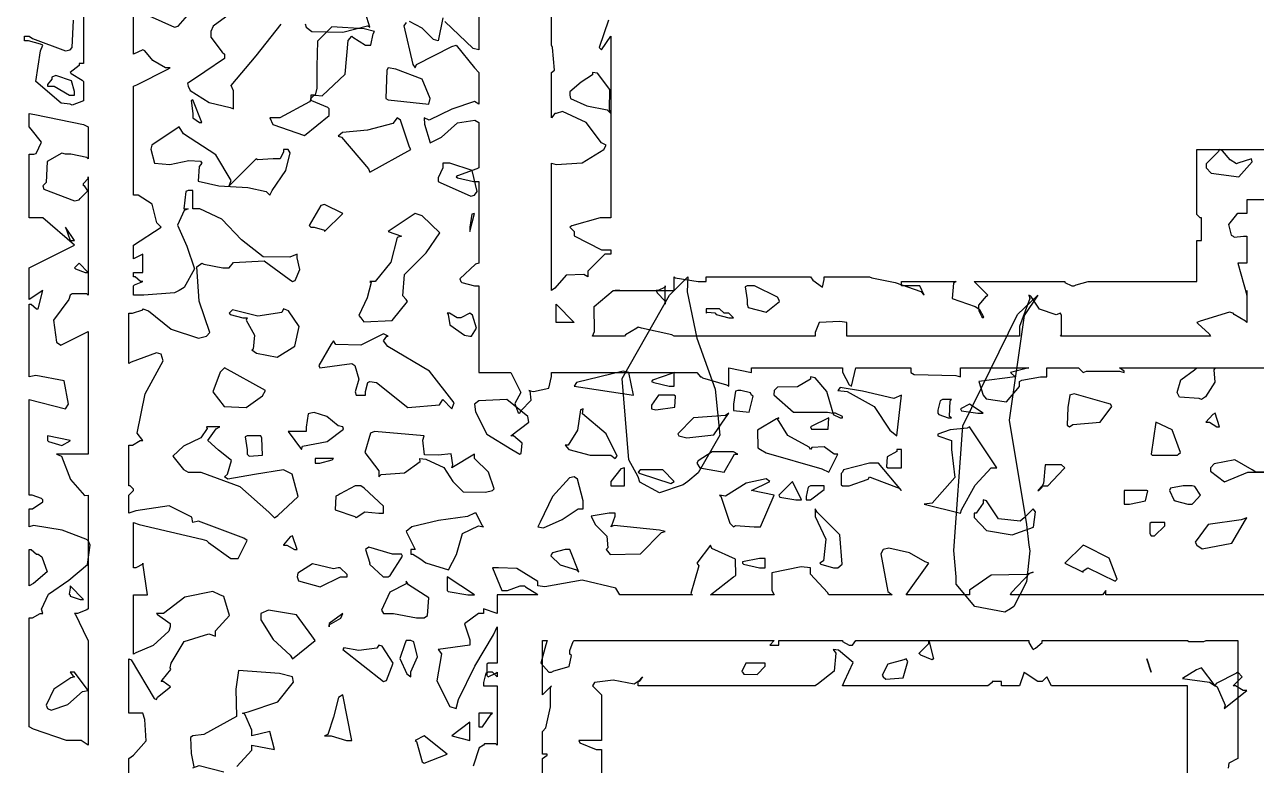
# Model space of a CAD drawing. Extents: x 103 to 248, y 22 to 332.
# Drawn here: x 165.31 to 174.88, y 210.8 to 216.55 of the extents above; entities that cross this region are included whole.
import ezdxf

# ---------------------------------------------------------------- set-up
doc = ezdxf.new("R2010")
doc.units = 0
doc.header["$MEASUREMENT"] = 0

msp = doc.modelspace()

# ---------------------------------------------------------------- linework, layer by layer
at = {"color": 7}
for points in [[(165.77, 216.994), (165.77, 216.253), (165.77, 216.253), (165.735, 216.253), (165.735, 216.253), (165.735, 216.236), (165.665, 216.183), (165.665, 216.183), (165.673, 216.174), (165.76, 216.122), (165.77, 216.112), (165.77, 215.97), (165.77, 215.962), (165.681, 215.928), (165.665, 215.936), (165.595, 215.943), (165.399, 216.112), (165.435, 216.349), (165.453, 216.393), (165.435, 216.403), (165.343, 216.429), (165.312, 216.429), (165.312, 216.465), (165.347, 216.465), (165.347, 216.465), (165.373, 216.447), (165.629, 216.35), (165.665, 216.359), (165.681, 216.377), (165.691, 216.589)], [(166.122, 210.572), (166.122, 210.855), (166.157, 210.882), (166.255, 210.993), (166.245, 211.158), (166.229, 211.208), (166.201, 211.208), (166.142, 211.208), (166.122, 211.208), (166.122, 211.631), (166.14, 211.623), (166.317, 211.323), (166.335, 211.314), (166.343, 211.332), (166.445, 211.412), (166.388, 211.454), (166.371, 211.454), (166.379, 211.464), (166.446, 211.548), (166.441, 211.56), (166.449, 211.596), (166.55, 211.764), (166.741, 211.825), (166.794, 211.807), (166.794, 211.847), (166.904, 211.967), (166.858, 212.113), (166.828, 212.126), (166.774, 212.152), (166.555, 212.108), (166.39, 211.983), (166.335, 211.983), (166.343, 211.975), (166.441, 211.904), (166.441, 211.879), (166.431, 211.844), (166.311, 211.734), (166.175, 211.676), (166.158, 211.667), (166.158, 212.126), (166.184, 212.126), (166.244, 212.126), (166.265, 212.126), (166.229, 212.372), (166.229, 212.364), (166.175, 212.336), (166.158, 212.336), (166.158, 212.689), (166.202, 212.673), (166.688, 212.558), (166.723, 212.549), (166.74, 212.532), (166.912, 212.408), (166.97, 212.408), (167.04, 212.549), (167.013, 212.567), (166.661, 212.699), (166.617, 212.689), (166.609, 212.729), (166.435, 212.819), (166.175, 212.779), (166.122, 212.761), (166.122, 212.901), (166.122, 212.901), (166.158, 212.937), (166.158, 212.937), (166.158, 212.947), (166.131, 212.972), (166.122, 212.972), (166.122, 213.29), (166.149, 213.29), (166.208, 213.324), (166.229, 213.324), (166.186, 213.381), (166.247, 213.687), (166.387, 213.943), (166.371, 213.996), (166.335, 214.005), (166.14, 213.934), (166.122, 213.924), (166.122, 214.313), (166.149, 214.313), (166.229, 214.34), (166.229, 214.348), (166.273, 214.331), (166.449, 214.19), (166.663, 214.12), (166.723, 214.136), (166.75, 214.164), (166.666, 214.406), (166.649, 214.672), (166.688, 214.701), (166.704, 214.693), (166.85, 214.665), (166.9, 214.665), (166.934, 214.707), (167.173, 214.719), (167.366, 214.577), (167.393, 214.559), (167.412, 214.566), (167.45, 214.653), (167.429, 214.743), (167.429, 214.771), (167.37, 214.749), (167.163, 214.752), (166.996, 214.882), (166.842, 215.044), (166.672, 215.124), (166.617, 215.124), (166.617, 215.265), (166.581, 215.265), (166.563, 215.259), (166.547, 215.124), (166.547, 215.124), (166.547, 215.124), (166.572, 215.124), (166.581, 215.124), (166.552, 215.11), (166.5, 214.996), (166.572, 214.834), (166.631, 214.658), (166.551, 214.514), (166.511, 214.489), (166.475, 214.472), (166.237, 214.453), (166.158, 214.453), (166.158, 214.525), (166.166, 214.534), (166.229, 214.559), (166.229, 214.559), (166.211, 214.559), (166.171, 214.595), (166.158, 214.595), (166.158, 214.629), (166.175, 214.629), (166.229, 214.629), (166.229, 214.629), (166.229, 214.771), (166.158, 214.735), (166.158, 214.842), (166.371, 214.982), (166.339, 215.014), (166.303, 215.16), (166.194, 215.23), (166.158, 215.23), (166.158, 216.076), (166.184, 216.086), (166.423, 216.209), (166.441, 216.217), (166.406, 216.217), (166.307, 216.275), (166.245, 216.35), (166.229, 216.359), (166.158, 216.323), (166.158, 216.676), (166.475, 216.535), (166.503, 216.541), (166.577, 216.624)], [(166.901, 216.632), (166.777, 216.541), (166.758, 216.499), (166.758, 216.455), (166.846, 216.341), (166.864, 216.323), (166.864, 216.323), (166.864, 216.29), (166.71, 216.187), (166.576, 216.096), (166.581, 216.076), (166.598, 216.042), (166.744, 215.95), (166.907, 215.91), (166.934, 215.9), (166.934, 216.04), (166.916, 216.082), (167.11, 216.311), (167.305, 216.556)], [(167.489, 216.56), (167.499, 216.535), (167.543, 216.501), (167.784, 216.495), (167.974, 216.545), (167.992, 216.535), (167.958, 216.642)], [(168.84, 216.712), (168.84, 216.359), (168.796, 216.368), (168.574, 216.579)], [(169.845, 216.589), (169.774, 216.377), (169.792, 216.359), (169.863, 216.465), (169.863, 215.054), (169.782, 215.054), (169.562, 214.992), (169.546, 214.982), (169.58, 214.948), (169.58, 214.913), (169.791, 214.806), (169.863, 214.806), (169.863, 214.771), (169.818, 214.771), (169.686, 214.639), (169.686, 214.595), (169.653, 214.614), (169.518, 214.609), (169.43, 214.507), (169.404, 214.489), (169.404, 215.477), (169.438, 215.469), (169.642, 215.481), (169.809, 215.583), (169.827, 215.617), (169.791, 215.635), (169.672, 215.795), (169.488, 215.879), (169.44, 215.864), (169.43, 215.864), (169.404, 215.83), (169.404, 215.83), (169.404, 216.183), (169.427, 216.199), (169.412, 216.377), (169.404, 216.393), (169.404, 216.712)], [(168.275, 216.57), (168.257, 216.543), (168.327, 216.245), (168.345, 216.217), (168.354, 216.245), (168.628, 216.385), (168.664, 216.393), (168.804, 216.217), (168.84, 216.183), (168.84, 215.936), (168.804, 215.956), (168.628, 215.896), (168.454, 215.813), (168.415, 215.83), (168.418, 215.781), (168.461, 215.635), (168.548, 215.68), (168.673, 215.791), (168.808, 215.812), (168.84, 215.794), (168.84, 215.441), (168.822, 215.433), (168.672, 215.38), (168.664, 215.371), (168.672, 215.363), (168.797, 215.335), (168.84, 215.335), (168.84, 214.701), (168.812, 214.693), (168.691, 214.581), (168.698, 214.559), (168.706, 214.551), (168.806, 214.525), (168.84, 214.525), (168.84, 213.854), (169.087, 213.854), (169.157, 213.713), (169.164, 213.698), (169.117, 213.613), (169.143, 213.541), (169.157, 213.537), (169.165, 213.555), (169.245, 213.639), (169.237, 213.71), (169.227, 213.713), (169.263, 213.706), (169.382, 213.731), (169.404, 213.823), (169.404, 213.854), (170.532, 213.854), (170.532, 213.854), (170.559, 213.819), (170.568, 213.819), (170.576, 213.811), (170.762, 213.757), (170.78, 213.747), (170.78, 213.89), (170.957, 213.854), (170.957, 213.854), (170.957, 213.89), (170.957, 213.89), (171.662, 213.89), (171.662, 213.855), (171.715, 213.757), (171.733, 213.747), (171.767, 213.89), (172.192, 213.89), (172.192, 213.854), (172.218, 213.837), (172.543, 213.829), (172.579, 213.819), (172.579, 213.89), (173.108, 213.89), (172.967, 213.854), (173.002, 213.819), (172.721, 213.783), (172.755, 213.677), (172.777, 213.648), (172.936, 213.625), (173.038, 213.745), (173.038, 213.783), (173.054, 213.793), (173.2, 213.819), (173.25, 213.819), (173.25, 213.89), (173.496, 213.89), (173.531, 213.854), (173.557, 213.863), (173.813, 213.863), (173.849, 213.854), (173.849, 213.863), (173.813, 213.89), (173.813, 213.89), (175.224, 213.89)], [(168.558, 216.606), (168.522, 216.429), (168.486, 216.439), (168.398, 216.527), (168.301, 216.577)], [(176.495, 215.194), (174.801, 215.194), (174.801, 215.088), (174.783, 215.088), (174.731, 215.088), (174.731, 215.088), (174.721, 215.08), (174.66, 215.001), (174.68, 214.918), (174.695, 214.912), (174.704, 214.904), (174.777, 214.912), (174.801, 214.912), (174.801, 214.701), (174.731, 214.701), (174.801, 214.453), (174.801, 214.453), (174.801, 214.489), (174.801, 214.489), (174.801, 214.242), (174.792, 214.252), (174.704, 214.304), (174.695, 214.313), (174.668, 214.322), (174.439, 214.252), (174.413, 214.242), (174.421, 214.234), (174.509, 214.154), (174.519, 214.136), (173.354, 214.136), (173.363, 214.146), (173.363, 214.296), (173.354, 214.313), (173.321, 214.3), (173.191, 214.344), (173.124, 214.445), (173.108, 214.453), (173.116, 214.427), (173.038, 214.209), (173.038, 214.136), (171.697, 214.136), (171.697, 214.242), (171.643, 214.25), (171.48, 214.242), (171.45, 214.164), (171.45, 214.136), (170.356, 214.136), (170.338, 214.146), (170.101, 214.198), (170.075, 214.206), (170.065, 214.198), (169.977, 214.146), (169.969, 214.136), (169.722, 214.136), (169.738, 214.172), (169.734, 214.366), (169.883, 214.489), (169.933, 214.489), (169.933, 214.489), (169.898, 214.489), (169.898, 214.489), (170.356, 214.489), (170.356, 214.595), (170.356, 214.595), (170.364, 214.587), (170.543, 214.559), (170.604, 214.559), (170.604, 214.559), (170.604, 214.595), (170.604, 214.595), (171.414, 214.595), (171.431, 214.571), (171.506, 214.516), (171.52, 214.576), (171.52, 214.595), (171.873, 214.595), (171.89, 214.587), (172.072, 214.551), (172.27, 214.481), (172.296, 214.453), (172.262, 214.525), (172.12, 214.525), (172.12, 214.525), (172.12, 214.559), (172.12, 214.559), (172.544, 214.559), (172.524, 214.547), (172.513, 214.428), (172.693, 214.366), (172.721, 214.348), (172.721, 214.331), (172.745, 214.286), (172.755, 214.277), (172.759, 214.282), (172.729, 214.34), (172.721, 214.348), (172.721, 214.375), (172.781, 214.445), (172.791, 214.453), (172.781, 214.463), (172.693, 214.551), (172.685, 214.559), (173.39, 214.559), (173.39, 214.551), (173.442, 214.525), (173.46, 214.525), (173.477, 214.534), (173.571, 214.559), (173.603, 214.559), (174.413, 214.559), (174.413, 214.878), (174.449, 214.878), (174.449, 215.054), (174.439, 215.054), (174.413, 215.08), (174.413, 215.088), (174.413, 215.583), (175.19, 215.583)], [(175.26, 212.126), (173.707, 212.126), (173.707, 212.16), (173.707, 212.16), (173.681, 212.126), (173.673, 212.126), (172.967, 212.126), (172.975, 212.144), (173.116, 212.294), (173.144, 212.302), (173.09, 212.285), (172.816, 212.28), (172.649, 212.164), (172.649, 212.126), (172.156, 212.126), (172.332, 212.372), (172.304, 212.382), (172.182, 212.452), (172.023, 212.488), (171.979, 212.478), (171.961, 212.444), (172.014, 212.153), (172.049, 212.126), (171.556, 212.126), (171.546, 212.144), (171.414, 212.288), (171.414, 212.336), (171.341, 212.345), (171.114, 212.298), (171.115, 212.161), (171.133, 212.126), (170.638, 212.126), (170.815, 212.266), (170.833, 212.277), (170.831, 212.404), (170.647, 212.487), (170.638, 212.513), (170.532, 212.372), (170.546, 212.351), (170.514, 212.236), (170.486, 212.138), (170.498, 212.126), (169.933, 212.126), (169.902, 212.179), (169.642, 212.24), (169.35, 212.188), (169.297, 212.196), (169.297, 212.23), (169.134, 212.332), (168.991, 212.336), (168.945, 212.336), (169.017, 212.16), (169.061, 212.16), (169.16, 212.196), (169.193, 212.196), (169.201, 212.188), (169.288, 212.135), (169.297, 212.126), (168.981, 212.126), (168.981, 211.983), (168.874, 212.019), (168.874, 211.983), (168.837, 211.983), (168.728, 211.901), (168.768, 211.778), (168.768, 211.737), (168.522, 211.703), (168.548, 211.668), (168.512, 211.46), (168.613, 211.26), (168.664, 211.244), (168.68, 211.315), (168.808, 211.574), (168.953, 211.817), (168.981, 211.879), (168.981, 211.596), (168.963, 211.596), (168.923, 211.596), (168.91, 211.596), (168.9, 211.588), (168.9, 211.5), (168.91, 211.49), (168.91, 211.49), (168.971, 211.518), (168.981, 211.526), (168.981, 211.49), (168.945, 211.526), (168.91, 211.526), (168.892, 211.518), (168.874, 211.445), (168.874, 211.42), (168.981, 211.42), (168.981, 210.961), (168.971, 210.971), (168.883, 210.971), (168.874, 210.961), (168.841, 210.938), (168.795, 210.798)], [(169.333, 210.22), (169.333, 210.855), (169.333, 210.855), (169.369, 210.882), (169.369, 210.891), (169.333, 210.891), (169.333, 211.067), (169.359, 211.095), (169.395, 211.257), (169.394, 211.404), (169.404, 211.42), (169.333, 211.35), (169.333, 211.773), (169.369, 211.773), (169.359, 211.738), (169.32, 211.596), (169.382, 211.526), (169.404, 211.526), (169.42, 211.536), (169.54, 211.57), (169.557, 211.656), (169.546, 211.667), (169.546, 211.694), (169.57, 211.764), (169.58, 211.773), (170.251, 211.773), (170.251, 211.773), (170.285, 211.773), (170.285, 211.773), (171.133, 211.773), (171.097, 211.737), (171.167, 211.737), (171.167, 211.773), (171.662, 211.773), (171.662, 211.764), (171.715, 211.737), (171.733, 211.737), (171.741, 211.737), (171.767, 211.773), (171.767, 211.773), (173.108, 211.773), (173.108, 211.756), (173.134, 211.712), (173.144, 211.703), (173.16, 211.712), (173.214, 211.758), (173.214, 211.773), (174.342, 211.773), (174.351, 211.764), (174.467, 211.764), (174.485, 211.773), (174.731, 211.773), (174.731, 210.855), (174.661, 210.821), (174.657, 210.782)], [(174.342, 210.432), (174.342, 211.42), (173.284, 211.42), (173.25, 211.49), (173.214, 211.454), (173.178, 211.454), (173.082, 211.518), (173.073, 211.526), (173.038, 211.42), (172.897, 211.42), (172.897, 211.454), (172.825, 211.454), (172.825, 211.446), (172.791, 211.42), (172.791, 211.42), (171.662, 211.42), (171.679, 211.456), (171.745, 211.601), (171.632, 211.697), (171.59, 211.703), (171.611, 211.675), (171.599, 211.534), (171.476, 211.438), (171.45, 211.42), (170.075, 211.42), (170.075, 211.42), (170.075, 211.454), (170.075, 211.454), (170.075, 211.454), (170.109, 211.49), (170.109, 211.49), (170.109, 211.49), (170.083, 211.454), (170.075, 211.454), (170.045, 211.434), (169.883, 211.464), (169.737, 211.446), (169.722, 211.42), (169.792, 211.35), (169.792, 210.997), (169.748, 210.997), (169.616, 210.997), (169.616, 210.997), (169.624, 210.979), (169.75, 210.925), (169.792, 210.925), (169.792, 210.608)], [(166.96, 210.794), (167.076, 210.92), (167.076, 210.961), (167.253, 210.925), (167.217, 211.067), (167.076, 211.031), (167.076, 211.075), (167.022, 211.2), (167.004, 211.208), (167.048, 211.218), (167.277, 211.297), (167.4, 211.45), (167.393, 211.49), (167.291, 211.516), (166.973, 211.539), (166.951, 211.394), (166.956, 211.183), (166.704, 211.042), (166.617, 211.031), (166.599, 211.02), (166.604, 210.896), (166.627, 210.792)], [(166.617, 210.785), (166.668, 210.803), (166.858, 210.754)]]:
    msp.add_lwpolyline(points, dxfattribs=at)
for points in [[(168.028, 216.499), (167.948, 216.522), (167.698, 216.537), (167.586, 216.425), (167.58, 216.228), (167.582, 216.06), (167.569, 216.006), (167.569, 216.006), (167.533, 216.006), (167.533, 216.006), (167.533, 215.97), (167.524, 215.954), (167.293, 215.83), (167.217, 215.83), (167.239, 215.777), (167.485, 215.693), (167.676, 215.849), (167.676, 215.9), (167.666, 215.91), (167.542, 215.962), (167.533, 215.97), (167.533, 215.98), (167.56, 216.006), (167.569, 216.006), (167.622, 216.002), (167.802, 216.17), (167.825, 216.431), (167.852, 216.465), (167.86, 216.457), (167.959, 216.393), (167.992, 216.393), (168.001, 216.393), (168.019, 216.483), (168.028, 216.499)], [(165.699, 216.006), (165.699, 216.034), (165.677, 216.116), (165.553, 216.159), (165.523, 216.147), (165.523, 216.13), (165.489, 216.09), (165.489, 216.076), (165.541, 216.076), (165.66, 216.006), (165.699, 216.006)], [(168.135, 216.217), (168.125, 216.201), (168.117, 215.98), (168.135, 215.97), (168.451, 215.936), (168.46, 215.98), (168.398, 216.13), (168.195, 216.209), (168.135, 216.217)], [(169.722, 216.183), (169.722, 216.165), (169.634, 216.108), (169.546, 216.032), (169.546, 216.006), (169.551, 215.98), (169.677, 215.922), (169.835, 215.892), (169.863, 215.864), (169.853, 215.892), (169.857, 216.05), (169.759, 216.177), (169.722, 216.183)], [(166.617, 215.97), (166.604, 215.965), (166.617, 215.864), (166.617, 215.83), (166.617, 215.83), (166.67, 215.794), (166.688, 215.794), (166.617, 215.97)], [(165.347, 211.949), (165.373, 211.949), (165.432, 211.983), (165.453, 211.983), (165.443, 212.015), (165.497, 212.132), (165.655, 212.241), (165.799, 212.363), (165.822, 212.512), (165.806, 212.549), (165.788, 212.558), (165.603, 212.629), (165.381, 212.664), (165.347, 212.655), (165.347, 212.795), (165.373, 212.795), (165.453, 212.849), (165.453, 212.865), (165.443, 212.875), (165.37, 212.901), (165.347, 212.901), (165.347, 213.643), (165.629, 213.571), (165.652, 213.608), (165.62, 213.789), (165.399, 213.829), (165.347, 213.819), (165.347, 214.383), (165.363, 214.383), (165.403, 214.348), (165.417, 214.348), (165.453, 214.489), (165.347, 214.419), (165.347, 214.665), (165.699, 214.842), (165.453, 215.054), (165.425, 215.054), (165.366, 215.054), (165.347, 215.054), (165.347, 215.547), (165.347, 215.547), (165.383, 215.547), (165.383, 215.547), (165.402, 215.553), (165.443, 215.641), (165.363, 215.742), (165.347, 215.76), (165.347, 215.864), (165.391, 215.856), (165.77, 215.777), (165.806, 215.76), (165.806, 215.511), (165.796, 215.521), (165.67, 215.547), (165.629, 215.547), (165.6, 215.555), (165.487, 215.491), (165.479, 215.328), (165.453, 215.301), (165.461, 215.275), (165.699, 215.186), (165.735, 215.194), (165.743, 215.204), (165.804, 215.262), (165.778, 215.301), (165.77, 215.301), (165.77, 215.319), (165.806, 215.358), (165.806, 215.371), (165.806, 214.629), (165.735, 214.701), (165.699, 214.665), (165.708, 214.657), (165.781, 214.629), (165.806, 214.629), (165.806, 214.453), (165.796, 214.463), (165.681, 214.463), (165.665, 214.453), (165.655, 214.419), (165.535, 214.26), (165.56, 214.088), (165.593, 214.066), (165.806, 214.172), (165.806, 213.218), (165.743, 213.218), (165.604, 213.218), (165.559, 213.218), (165.599, 213.203), (165.668, 213.021), (165.777, 212.897), (165.806, 212.901), (165.806, 212.019), (165.796, 212.011), (165.723, 211.983), (165.699, 211.983), (165.708, 211.975), (165.796, 211.791), (165.806, 211.773), (165.806, 210.961), (165.806, 210.961), (165.752, 210.997), (165.735, 210.997), (165.637, 210.997), (165.381, 211.085), (165.347, 211.102), (165.347, 211.949)], [(167.746, 215.688), (167.772, 215.68), (167.983, 215.433), (167.992, 215.407), (168.311, 215.583), (168.301, 215.601), (168.231, 215.813), (168.205, 215.83), (168.17, 215.787), (167.974, 215.733), (167.78, 215.715), (167.746, 215.688)], [(166.511, 215.76), (166.299, 215.617), (166.292, 215.586), (166.32, 215.477), (166.439, 215.469), (166.587, 215.5), (166.677, 215.494), (166.688, 215.477), (166.668, 215.452), (166.66, 215.339), (166.82, 215.301), (167.045, 215.29), (167.188, 215.259), (167.217, 215.23), (167.233, 215.266), (167.339, 215.421), (167.374, 215.558), (167.357, 215.583), (167.323, 215.583), (167.323, 215.565), (167.295, 215.511), (167.287, 215.511), (167.243, 215.511), (167.119, 215.503), (167.11, 215.511), (166.9, 215.301), (166.916, 215.343), (166.797, 215.543), (166.546, 215.707), (166.511, 215.76)], [(174.837, 215.511), (174.731, 215.477), (174.721, 215.473), (174.673, 215.503), (174.614, 215.575), (174.589, 215.583), (174.579, 215.565), (174.485, 215.473), (174.485, 215.441), (174.524, 215.401), (174.739, 215.371), (174.844, 215.488), (174.837, 215.511)], [(168.522, 215.335), (168.538, 215.327), (168.777, 215.222), (168.804, 215.23), (168.825, 215.258), (168.786, 215.421), (168.614, 215.477), (168.558, 215.477), (168.558, 215.442), (168.522, 215.363), (168.522, 215.335)], [(167.533, 214.982), (167.56, 214.982), (167.64, 214.957), (167.64, 214.948), (167.782, 215.088), (167.64, 215.158), (167.612, 215.15), (167.521, 214.995), (167.533, 214.982)], [(167.922, 214.277), (167.946, 214.245), (168.165, 214.256), (168.285, 214.404), (168.275, 214.419), (168.249, 214.448), (168.261, 214.613), (168.43, 214.781), (168.537, 214.936), (168.399, 215.069), (168.345, 215.088), (168.135, 214.948), (168.239, 214.912), (168.205, 214.901), (168.155, 214.709), (168.033, 214.559), (167.992, 214.559), (168.003, 214.551), (167.971, 214.432), (167.907, 214.296), (167.922, 214.277)], [(168.768, 214.948), (168.804, 215.088), (168.785, 215.083), (168.768, 214.982), (168.768, 214.948)], [(165.629, 214.982), (165.665, 214.878), (165.699, 214.878), (165.629, 214.982)], [(170.285, 214.383), (170.285, 214.525), (170.285, 214.516), (170.232, 214.489), (170.215, 214.489), (170.215, 214.489), (170.215, 214.489), (170.215, 214.489), (170.223, 214.472), (170.285, 214.406), (170.285, 214.383)], [(171.167, 214.419), (171.158, 214.437), (170.98, 214.525), (170.921, 214.525), (170.906, 214.518), (170.921, 214.417), (170.921, 214.383), (170.929, 214.358), (171.071, 214.322), (171.172, 214.405), (171.167, 214.419)], [(167.323, 214.348), (167.309, 214.32), (167.123, 214.291), (166.925, 214.339), (166.9, 214.313), (166.908, 214.304), (167.007, 214.277), (167.04, 214.277), (167.031, 214.26), (167.097, 214.142), (167.087, 214.033), (167.076, 214.03), (167.113, 214.002), (167.272, 213.972), (167.41, 214.057), (167.443, 214.209), (167.36, 214.331), (167.323, 214.348)], [(169.58, 214.242), (169.44, 214.242), (169.44, 214.383), (169.58, 214.242)], [(170.674, 214.313), (170.682, 214.304), (170.781, 214.277), (170.815, 214.277), (170.78, 214.313), (170.744, 214.313), (170.708, 214.348), (170.604, 214.348), (170.604, 214.313), (170.612, 214.322), (170.674, 214.315), (170.674, 214.313)], [(168.768, 214.313), (168.698, 214.277), (168.67, 214.277), (168.611, 214.313), (168.592, 214.313), (168.6, 214.304), (168.614, 214.224), (168.727, 214.143), (168.768, 214.136), (168.781, 214.136), (168.821, 214.198), (168.79, 214.299), (168.768, 214.313)], [(167.605, 213.89), (167.852, 213.924), (167.875, 213.908), (167.908, 213.801), (167.878, 213.703), (167.886, 213.677), (167.958, 213.677), (167.958, 213.705), (167.977, 213.776), (167.992, 213.783), (168.045, 213.775), (168.287, 213.581), (168.534, 213.603), (168.558, 213.643), (168.628, 213.571), (168.647, 213.618), (168.456, 213.863), (168.133, 214.056), (168.099, 214.1), (168.099, 214.1), (168.125, 214.136), (168.135, 214.136), (168.135, 214.136), (168.135, 214.136), (168.135, 214.136), (168.099, 214.154), (167.922, 214.066), (167.729, 214.07), (167.71, 214.1), (167.692, 214.074), (167.596, 213.908), (167.605, 213.89)], [(167.181, 213.713), (166.864, 213.89), (166.829, 213.855), (166.774, 213.703), (166.862, 213.59), (167.032, 213.582), (167.16, 213.673), (167.181, 213.713)], [(170.039, 213.677), (170.003, 213.854), (169.959, 213.863), (169.597, 213.775), (169.58, 213.747), (170.039, 213.677)], [(170.179, 213.783), (170.197, 213.775), (170.316, 213.747), (170.356, 213.747), (170.356, 213.854), (170.338, 213.845), (170.188, 213.793), (170.179, 213.783)], [(174.555, 213.89), (174.545, 213.873), (174.553, 213.779), (174.482, 213.663), (174.449, 213.643), (174.431, 213.652), (174.28, 213.661), (174.272, 213.677), (174.26, 213.697), (174.289, 213.797), (174.395, 213.873), (174.413, 213.89), (174.555, 213.89)], [(171.133, 213.713), (171.128, 213.679), (171.282, 213.546), (171.546, 213.546), (171.59, 213.537), (171.59, 213.528), (171.644, 213.501), (171.662, 213.501), (171.662, 213.511), (171.608, 213.537), (171.59, 213.537), (171.581, 213.564), (171.542, 213.705), (171.449, 213.811), (171.414, 213.819), (171.414, 213.8), (171.312, 213.741), (171.158, 213.739), (171.133, 213.713)], [(170.356, 213.677), (170.251, 213.677), (170.233, 213.677), (170.179, 213.599), (170.179, 213.571), (170.214, 213.563), (170.36, 213.585), (170.367, 213.67), (170.356, 213.677)], [(170.851, 213.713), (170.831, 213.707), (170.815, 213.606), (170.815, 213.571), (170.817, 213.559), (170.937, 213.546), (170.968, 213.67), (170.957, 213.677), (170.947, 213.695), (170.874, 213.713), (170.851, 213.713)], [(172.12, 213.677), (172.062, 213.65), (171.819, 213.709), (171.644, 213.736), (171.626, 213.713), (171.698, 213.706), (171.908, 213.59), (172.031, 213.404), (172.085, 213.36), (172.12, 213.677)], [(173.743, 213.607), (173.716, 213.616), (173.46, 213.687), (173.426, 213.677), (173.427, 213.677), (173.412, 213.581), (173.407, 213.443), (173.426, 213.431), (173.452, 213.449), (173.663, 213.467), (173.753, 213.588), (173.743, 213.607)], [(168.804, 213.607), (168.812, 213.548), (168.9, 213.374), (169.095, 213.254), (169.157, 213.218), (169.168, 213.225), (169.174, 213.304), (169.107, 213.36), (169.087, 213.36), (169.227, 213.467), (169.218, 213.511), (169.055, 213.643), (168.839, 213.634), (168.804, 213.607)], [(169.65, 213.571), (169.627, 213.564), (169.606, 213.404), (169.533, 213.29), (169.51, 213.29), (169.537, 213.256), (169.703, 213.211), (169.864, 213.21), (169.898, 213.184), (169.914, 213.204), (169.827, 213.378), (169.643, 213.533), (169.65, 213.571)], [(172.508, 213.643), (172.438, 213.643), (172.42, 213.634), (172.402, 213.561), (172.402, 213.537), (172.411, 213.528), (172.484, 213.501), (172.508, 213.501), (172.492, 213.512), (172.499, 213.634), (172.508, 213.643)], [(172.649, 213.607), (172.579, 213.571), (172.587, 213.555), (172.712, 213.537), (172.755, 213.537), (172.649, 213.607)], [(167.357, 213.395), (167.463, 213.254), (167.469, 213.28), (167.662, 213.316), (167.787, 213.414), (167.782, 213.431), (167.747, 213.439), (167.658, 213.511), (167.561, 213.543), (167.533, 213.537), (167.514, 213.531), (167.499, 213.429), (167.499, 213.395), (167.357, 213.395)], [(170.392, 213.36), (170.455, 213.347), (170.664, 213.37), (170.753, 213.502), (170.78, 213.537), (170.753, 213.52), (170.506, 213.502), (170.384, 213.377), (170.392, 213.36)], [(171.556, 213.078), (171.626, 213.218), (171.599, 213.218), (171.52, 213.276), (171.424, 213.271), (171.414, 213.254), (171.404, 213.272), (171.238, 213.365), (171.159, 213.493), (171.167, 213.501), (171.149, 213.493), (171.003, 213.404), (171.006, 213.267), (171.027, 213.254), (171.071, 213.228), (171.502, 213.105), (171.556, 213.078)], [(171.556, 213.501), (171.414, 213.431), (171.422, 213.414), (171.551, 213.414), (171.556, 213.501), (171.556, 213.501)], [(174.555, 213.537), (174.537, 213.528), (174.483, 213.468), (174.485, 213.467), (174.511, 213.467), (174.569, 213.431), (174.589, 213.431), (174.555, 213.537)], [(166.581, 213.078), (166.68, 213.078), (166.982, 212.968), (167.209, 212.769), (167.253, 212.725), (167.279, 212.743), (167.437, 212.889), (167.39, 213.064), (167.357, 213.078), (167.321, 213.096), (167.097, 213.06), (166.89, 213.026), (166.864, 213.042), (166.886, 213.063), (166.918, 213.169), (166.818, 213.25), (166.734, 213.326), (166.799, 213.415), (166.828, 213.431), (166.723, 213.431), (166.729, 213.418), (166.68, 213.347), (166.546, 213.282), (166.464, 213.203), (166.546, 213.1), (166.581, 213.078)], [(168.415, 213.36), (168.028, 213.395), (167.998, 213.382), (167.953, 213.233), (168.063, 213.09), (168.063, 213.042), (168.081, 213.06), (168.261, 213.074), (168.384, 213.163), (168.381, 213.184), (168.428, 213.18), (168.567, 213.116), (168.636, 213.008), (168.717, 212.926), (168.89, 212.925), (168.945, 212.937), (168.957, 212.951), (168.913, 213.078), (168.804, 213.184), (168.804, 213.218), (168.628, 213.114), (168.636, 213.137), (168.624, 213.222), (168.522, 213.21), (168.418, 213.213), (168.404, 213.327), (168.415, 213.36)], [(172.296, 212.831), (172.579, 212.761), (172.587, 212.787), (172.693, 212.977), (172.818, 213.114), (172.861, 213.114), (172.649, 213.431), (172.631, 213.422), (172.499, 213.409), (172.402, 213.373), (172.402, 213.36), (172.508, 213.324), (172.508, 213.254), (172.534, 213.039), (172.359, 212.838), (172.296, 212.831)], [(174.272, 213.218), (174.287, 213.231), (174.222, 213.409), (174.096, 213.467), (174.096, 213.467), (174.06, 213.218), (174.068, 213.21), (174.263, 213.21), (174.272, 213.218)], [(165.489, 213.36), (165.489, 213.324), (165.497, 213.316), (165.602, 213.286), (165.665, 213.323), (165.665, 213.324), (165.489, 213.36)], [(167.04, 213.218), (167.055, 213.203), (167.159, 213.211), (167.155, 213.344), (167.146, 213.36), (167.04, 213.36), (167.025, 213.353), (167.04, 213.253), (167.04, 213.218)], [(167.71, 213.184), (167.569, 213.184), (167.569, 213.148), (167.604, 213.148), (167.7, 213.175), (167.71, 213.184)], [(170.851, 213.218), (170.815, 213.236), (170.651, 213.238), (170.541, 213.166), (170.532, 213.148), (170.554, 213.112), (170.743, 213.078), (170.823, 213.218), (170.851, 213.218)], [(172.015, 213.114), (172.12, 213.114), (172.12, 213.254), (172.085, 213.254), (172.085, 213.24), (172.01, 213.198), (172.004, 213.12), (172.015, 213.114)], [(169.863, 212.972), (169.969, 212.972), (169.969, 213.114), (169.941, 213.105), (169.863, 213.006), (169.863, 212.972)], [(170.075, 213.078), (170.091, 213.07), (170.33, 212.991), (170.356, 213.008), (170.356, 213.008), (170.267, 213.096), (170.091, 213.096), (170.075, 213.078)], [(171.873, 213.042), (171.89, 213.034), (172.102, 212.955), (172.12, 212.937), (171.943, 213.148), (171.873, 213.148), (171.67, 213.096), (171.662, 213.078), (171.652, 213.07), (171.652, 212.981), (171.662, 212.972), (171.715, 212.972), (171.863, 213.026), (171.873, 213.042)], [(173.39, 213.114), (173.364, 213.136), (173.236, 213.136), (173.222, 212.99), (173.214, 212.972), (173.178, 212.937), (173.186, 212.937), (173.214, 212.963), (173.214, 212.972), (173.258, 212.972), (173.381, 213.105), (173.39, 213.114)], [(174.942, 213.078), (174.924, 213.078), (174.872, 213.078), (174.872, 213.078), (174.844, 213.096), (174.708, 213.175), (174.549, 213.145), (174.519, 213.114), (174.519, 213.086), (174.629, 213.003), (174.811, 213.078), (174.872, 213.078), (174.888, 213.078), (174.942, 213.078), (174.942, 213.078)], [(169.297, 212.655), (169.34, 212.648), (169.486, 212.713), (169.609, 212.795), (169.65, 212.795), (169.65, 212.857), (169.606, 213.026), (169.58, 213.042), (169.544, 213.034), (169.412, 212.889), (169.315, 212.69), (169.297, 212.655)], [(170.815, 212.655), (170.831, 212.664), (170.977, 212.655), (171.027, 212.655), (171.133, 212.901), (170.957, 212.937), (171.097, 213.008), (171.071, 213.028), (170.915, 212.994), (170.754, 212.894), (170.708, 212.901), (170.717, 212.893), (170.787, 212.682), (170.815, 212.655)], [(171.344, 212.865), (171.274, 213.008), (171.167, 212.901), (171.176, 212.885), (171.301, 212.865), (171.344, 212.865)], [(167.922, 212.972), (167.878, 212.972), (167.762, 212.911), (167.746, 212.901), (167.729, 212.894), (167.723, 212.787), (167.877, 212.735), (167.886, 212.725), (167.885, 212.728), (167.953, 212.771), (168.062, 212.761), (168.099, 212.761), (168.099, 212.815), (167.948, 212.955), (167.922, 212.972)], [(171.52, 212.972), (171.414, 212.972), (171.396, 212.963), (171.38, 212.89), (171.38, 212.865), (171.414, 212.865), (171.52, 212.945), (171.52, 212.972)], [(173.849, 212.831), (173.891, 212.831), (174.016, 212.857), (174.032, 212.933), (174.026, 212.937), (173.849, 212.937), (173.849, 212.831)], [(174.236, 212.865), (174.245, 212.857), (174.344, 212.831), (174.378, 212.831), (174.387, 212.841), (174.443, 212.901), (174.397, 212.968), (174.378, 212.972), (174.378, 212.972), (174.351, 212.972), (174.342, 212.972), (174.307, 212.972), (174.21, 212.955), (174.202, 212.937), (174.236, 212.865)], [(172.755, 212.865), (172.755, 212.839), (172.701, 212.761), (172.685, 212.761), (172.685, 212.728), (172.781, 212.627), (172.98, 212.593), (173.145, 212.652), (173.16, 212.772), (173.144, 212.795), (173.073, 212.725), (173.043, 212.7), (172.873, 212.717), (172.781, 212.857), (172.755, 212.865)], [(168.804, 212.761), (168.751, 212.735), (168.526, 212.704), (168.319, 212.655), (168.275, 212.619), (168.345, 212.478), (168.345, 212.478), (168.319, 212.478), (168.311, 212.478), (168.311, 212.442), (168.327, 212.442), (168.381, 212.408), (168.381, 212.408), (168.428, 212.376), (168.602, 212.322), (168.666, 212.439), (168.712, 212.602), (168.837, 212.663), (168.874, 212.655), (168.865, 212.664), (168.819, 212.761), (168.804, 212.761)], [(169.827, 212.478), (169.858, 212.441), (170.095, 212.444), (170.258, 212.611), (170.285, 212.619), (170.241, 212.629), (169.889, 212.664), (169.863, 212.655), (169.871, 212.664), (169.898, 212.737), (169.898, 212.761), (169.852, 212.761), (169.712, 212.737), (169.743, 212.673), (169.832, 212.583), (169.841, 212.492), (169.827, 212.478)], [(171.486, 212.372), (171.494, 212.364), (171.593, 212.336), (171.626, 212.336), (171.66, 212.365), (171.643, 212.593), (171.467, 212.769), (171.45, 212.795), (171.45, 212.736), (171.534, 212.558), (171.515, 212.39), (171.486, 212.372)], [(174.413, 212.513), (174.456, 212.483), (174.686, 212.527), (174.792, 212.708), (174.801, 212.725), (174.801, 212.725), (174.801, 212.725), (174.801, 212.725), (174.757, 212.708), (174.501, 212.673), (174.4, 212.536), (174.413, 212.513)], [(174.166, 212.689), (174.06, 212.689), (174.05, 212.681), (174.05, 212.602), (174.06, 212.585), (174.086, 212.585), (174.166, 212.663), (174.166, 212.689)], [(167.393, 212.585), (167.375, 212.576), (167.321, 212.514), (167.323, 212.513), (167.349, 212.513), (167.408, 212.478), (167.429, 212.478), (167.393, 212.585)], [(173.531, 212.513), (173.39, 212.372), (173.531, 212.302), (173.531, 212.312), (173.567, 212.336), (173.567, 212.336), (173.779, 212.232), (173.795, 212.249), (173.734, 212.412), (173.549, 212.505), (173.531, 212.513)], [(165.347, 212.478), (165.363, 212.478), (165.403, 212.442), (165.417, 212.442), (165.445, 212.423), (165.487, 212.306), (165.381, 212.214), (165.347, 212.196), (165.347, 212.478)], [(168.135, 212.266), (168.151, 212.276), (168.247, 212.426), (168.239, 212.442), (168.169, 212.442), (167.984, 212.496), (167.958, 212.478), (167.992, 212.372), (167.989, 212.365), (168.097, 212.266), (168.135, 212.266)], [(169.616, 212.302), (169.546, 212.478), (169.51, 212.478), (169.412, 212.452), (169.404, 212.442), (169.398, 212.429), (169.47, 212.36), (169.598, 212.32), (169.616, 212.302)], [(167.429, 212.266), (167.439, 212.236), (167.608, 212.188), (167.764, 212.266), (167.816, 212.266), (167.816, 212.284), (167.762, 212.336), (167.746, 212.336), (167.71, 212.328), (167.548, 212.368), (167.433, 212.296), (167.429, 212.266)], [(170.885, 212.372), (170.893, 212.364), (171.019, 212.336), (171.061, 212.336), (171.061, 212.408), (171.017, 212.408), (170.885, 212.382), (170.885, 212.372)], [(168.415, 211.949), (168.439, 211.966), (168.45, 212.103), (168.292, 212.205), (168.275, 212.232), (168.275, 212.211), (168.147, 212.147), (168.083, 212.009), (168.099, 211.983), (168.177, 211.983), (168.355, 211.949), (168.415, 211.949)], [(168.592, 212.16), (168.6, 212.152), (168.753, 212.126), (168.804, 212.126), (168.592, 212.266), (168.592, 212.266), (168.592, 212.188), (168.592, 212.16)], [(165.665, 212.126), (165.665, 212.117), (165.743, 212.09), (165.77, 212.09), (165.665, 212.196), (165.665, 212.179), (165.658, 212.132), (165.665, 212.126)], [(167.146, 211.983), (167.146, 211.934), (167.243, 211.781), (167.375, 211.659), (167.393, 211.631), (167.569, 211.773), (167.542, 211.808), (167.423, 211.971), (167.206, 212.007), (167.146, 211.983)], [(167.782, 211.983), (167.772, 211.975), (167.676, 211.904), (167.676, 211.879), (167.676, 211.895), (167.768, 211.945), (167.782, 211.983), (167.782, 211.983)], [(168.311, 211.49), (168.311, 211.53), (168.363, 211.646), (168.333, 211.762), (168.311, 211.773), (168.275, 211.773), (168.265, 211.747), (168.225, 211.632), (168.279, 211.514), (168.311, 211.49)], [(172.368, 211.631), (172.358, 211.623), (172.27, 211.659), (172.262, 211.667), (172.256, 211.672), (172.332, 211.748), (172.332, 211.773), (172.368, 211.631)], [(167.782, 211.703), (168.099, 211.454), (168.123, 211.461), (168.173, 211.596), (168.089, 211.729), (168.063, 211.737), (168.046, 211.712), (167.908, 211.694), (167.791, 211.716), (167.782, 211.703)], [(171.061, 211.596), (170.921, 211.596), (170.911, 211.596), (170.88, 211.532), (170.885, 211.526), (170.896, 211.511), (171, 211.508), (171.061, 211.574), (171.061, 211.596)], [(172.156, 211.631), (172.138, 211.623), (172.014, 211.588), (171.97, 211.504), (171.979, 211.49), (171.999, 211.471), (172.134, 211.482), (172.171, 211.609), (172.156, 211.631)], [(174.06, 211.526), (174.026, 211.631), (174.06, 211.526)], [(174.801, 211.384), (174.774, 211.384), (174.715, 211.42), (174.695, 211.42), (174.765, 211.49), (174.765, 211.49), (174.731, 211.526), (174.731, 211.526), (174.721, 211.518), (174.563, 211.438), (174.555, 211.42), (174.449, 211.56), (174.41, 211.545), (174.303, 211.478), (174.511, 211.448), (174.555, 211.42), (174.571, 211.412), (174.633, 211.271), (174.625, 211.244), (174.801, 211.384)], [(165.699, 211.49), (165.672, 211.482), (165.54, 211.394), (165.479, 211.271), (165.489, 211.244), (165.519, 211.231), (165.647, 211.275), (165.761, 211.376), (165.806, 211.384), (165.806, 211.384), (165.699, 211.526), (165.665, 211.526), (165.665, 211.526), (165.688, 211.496), (165.699, 211.49)], [(167.64, 211.031), (167.692, 211.031), (167.812, 210.997), (167.852, 210.997), (167.782, 211.35), (167.749, 211.33), (167.71, 211.177), (167.667, 211.042), (167.64, 211.031)], [(168.945, 211.208), (168.84, 211.208), (168.84, 211.102), (168.866, 211.102), (168.935, 211.2), (168.945, 211.208)], [(168.768, 210.997), (168.768, 211.138), (168.628, 211.031), (168.768, 210.997)], [(168.415, 210.821), (168.592, 210.891), (168.415, 211.031), (168.345, 210.997), (168.354, 210.989), (168.398, 210.83), (168.415, 210.821)]]:
    msp.add_lwpolyline(points, close=True, dxfattribs=at)
at = {"color": 32}
for points in [[(170.462, 213.008), (170.426, 212.981), (170.241, 212.919), (170.09, 213.002), (170.075, 213.042), (170.003, 213.174), (169.951, 213.806), (170.32, 214.454), (170.462, 214.595), (170.457, 214.478), (170.531, 214.12), (170.673, 213.723), (170.71, 213.366), (170.542, 213.075), (170.462, 213.008)], [(173.108, 212.513), (173.116, 212.469), (173.09, 212.228), (172.993, 212.037), (172.967, 212.019), (172.923, 211.993), (172.689, 212.037), (172.544, 212.21), (172.544, 212.266), (172.526, 212.47), (172.597, 213.44), (173.02, 214.304), (173.178, 214.453), (173.072, 214.295), (172.957, 213.484), (173.09, 212.673), (173.108, 212.513)]]:
    msp.add_lwpolyline(points, close=True, dxfattribs=at)

doc.saveas('drawing.dxf')
